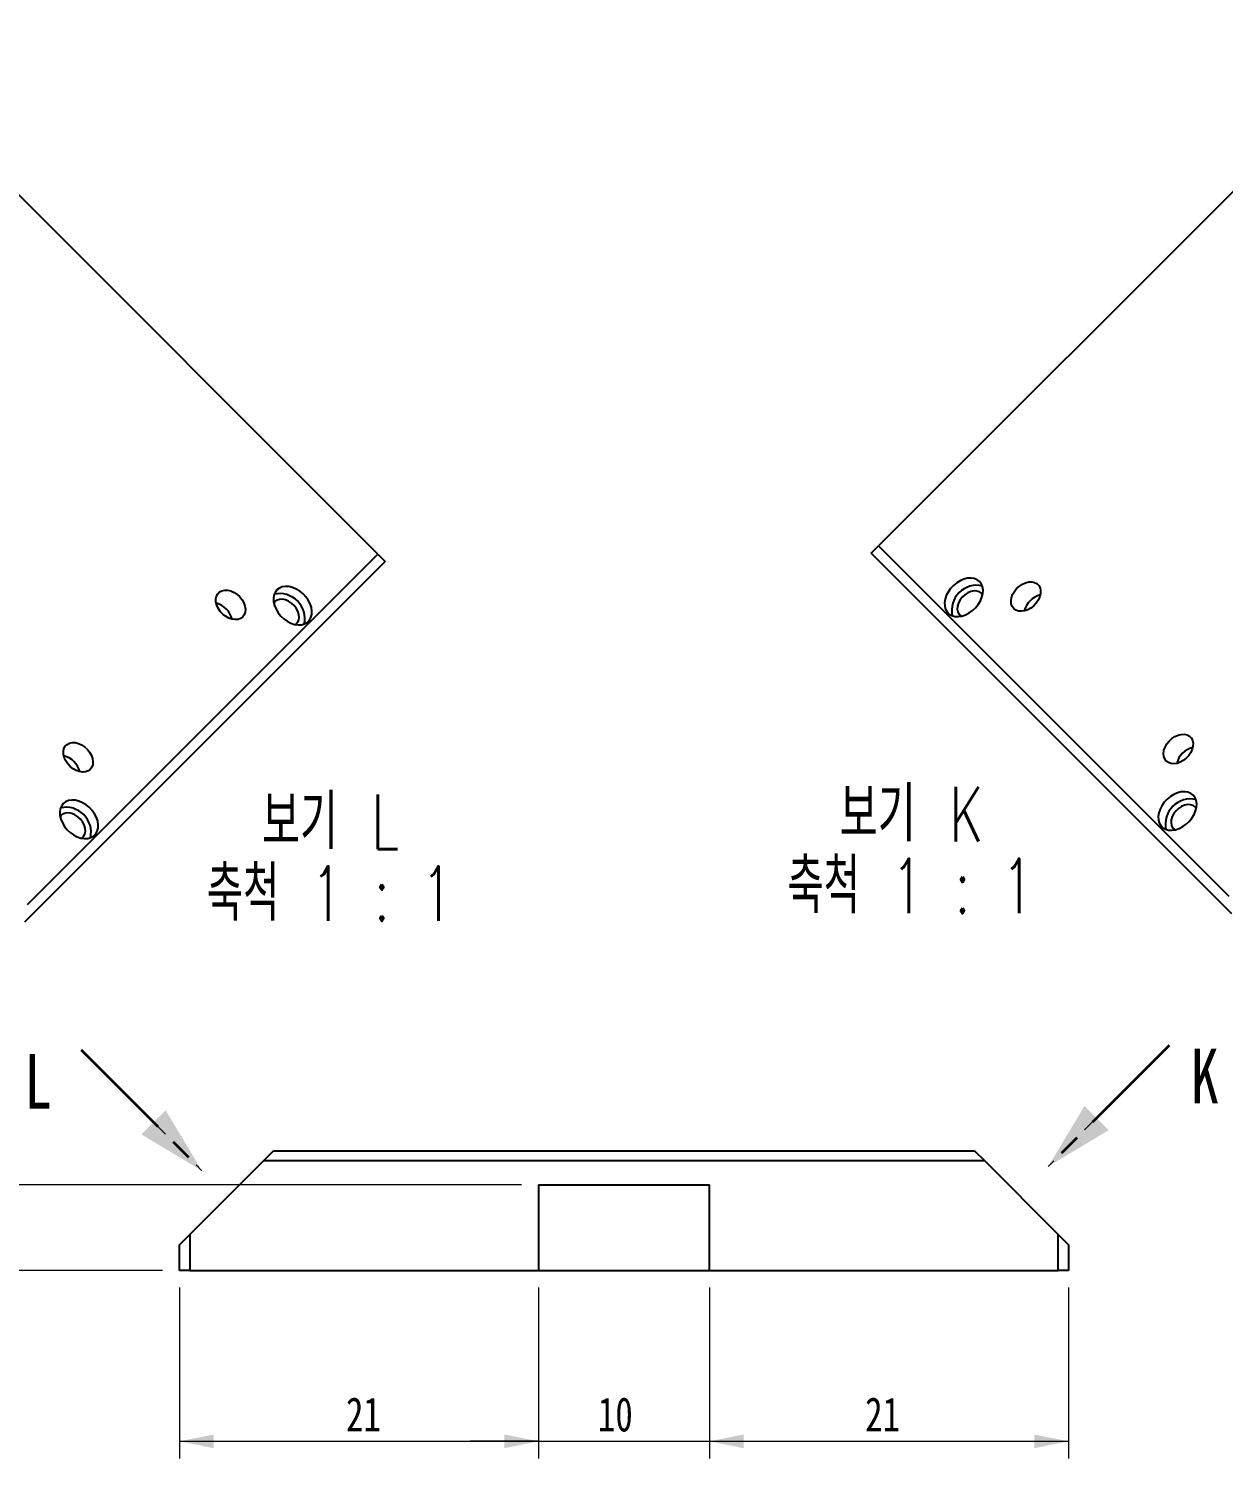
# Model space of a CAD drawing. Header units: millimetres. Extents: x 15 to 415, y 5 to 292.
# Drawn here: x 259.9 to 329.8, y 153.3 to 236.9 of the extents above; entities that cross this region are included whole.
import ezdxf

# ---------------------------------------------------------------- set-up
doc = ezdxf.new("R2010")
doc.units = ezdxf.units.MM
doc.linetypes.add('HIDDEN', pattern=[1.905, 1.27, -0.635])
doc.linetypes.add('PHANTOM', pattern=[12.7, 6.35, -1.27, 1.27, -1.27, 1.27, -1.27])
doc.styles.add('SLDTEXTSTYLE0', font='TXT', dxfattribs={"width": 0.75})
doc.styles.add('SLDTEXTSTYLE10', font='TXT', dxfattribs={"width": 0.6875, "bigfont": 'bigfont'})
doc.styles.add('SLDTEXTSTYLE9', font='TXT', dxfattribs={"width": 0.65625, "bigfont": 'bigfont'})
doc.dimstyles.new('SLDDIMSTYLE1', dxfattribs={"dimtxt": 2, "dimasz": 2, "dimexe": 0, "dimexo": 0.0625, "dimgap": 0.5, "dimtad": 1, "dimrnd": 1e-09, "dimzin": 12, "dimdsep": 46, "dimtxsty": 'SLDTEXTSTYLE0', "dimsah": 1, "dimcen": 0.09, "dimadec": 0, "dimazin": 3, "dimtfac": 1, "dimtmove": 0, "dimatfit": 0, "dimfxl": 1, "dimfrac": 2, "dimtolj": 1, "dimtzin": 12, "dimarcsym": 0})
doc.dimstyles.new('SLDDIMSTYLE2', dxfattribs={"dimtxt": 2, "dimasz": 2, "dimexe": 0, "dimexo": 0.0625, "dimgap": 0.5, "dimtad": 1, "dimrnd": 1e-09, "dimzin": 12, "dimdsep": 46, "dimtxsty": 'SLDTEXTSTYLE0', "dimsah": 1, "dimcen": 0.09, "dimadec": 0, "dimazin": 3, "dimtfac": 1, "dimtofl": 0, "dimtmove": 0, "dimatfit": 3, "dimfxl": 1, "dimfrac": 2, "dimtolj": 1, "dimtzin": 12, "dimarcsym": 0})

# ---------------------------------------------------------------- blocks, each defined once
blk = doc.blocks.new('_D_36')
at = {"color": 7, "linetype": 'Continuous', "lineweight": 18}
for p, q in [((289.752, 163.298), (289.752, 153.298)), ((299.752, 163.298), (299.752, 153.298)), ((289.752, 154.298), (285.752, 154.298)), ((289.752, 154.298), (299.752, 154.298)), ((299.752, 154.298), (303.752, 154.298))]:
    blk.add_line(p, q, dxfattribs=at)
for points in [[(289.752, 154.298), (287.752, 154.698), (287.752, 153.898)], [(299.752, 154.298), (301.752, 153.898), (301.752, 154.698)]]:
    blk.add_solid(points, dxfattribs=at)
at = {"color": 7, "linetype": 'Continuous', "lineweight": 18, "insert": (293.22, 156.877), "char_height": 2, "attachment_point": 1, "style": 'SLDTEXTSTYLE0'}
blk.add_mtext('10', dxfattribs=at)
blk = doc.blocks.new('_D_37')
at = {"color": 7, "linetype": 'Continuous', "lineweight": 18}
for p, q in [((258.752, 169.298), (258.752, 173.298)), ((288.752, 169.298), (257.752, 169.298)), ((258.752, 169.298), (258.752, 164.298)), ((267.752, 164.298), (257.752, 164.298)), ((258.752, 164.298), (258.752, 160.298))]:
    blk.add_line(p, q, dxfattribs=at)
for points in [[(258.752, 169.298), (259.152, 171.298), (258.352, 171.298)], [(258.752, 164.298), (258.352, 162.298), (259.152, 162.298)]]:
    blk.add_solid(points, dxfattribs=at)
at = {"color": 7, "linetype": 'Continuous', "lineweight": 18, "insert": (256.174, 165.992), "char_height": 2, "attachment_point": 1, "rotation": 90, "style": 'SLDTEXTSTYLE0'}
blk.add_mtext('5', dxfattribs=at)
blk = doc.blocks.new('_D_38')
at = {"color": 7, "linetype": 'Continuous', "lineweight": 18}
for p, q in [((268.752, 163.298), (268.752, 153.298)), ((289.752, 163.298), (289.752, 153.298)), ((268.752, 154.298), (289.752, 154.298))]:
    blk.add_line(p, q, dxfattribs=at)
for points in [[(268.752, 154.298), (270.752, 153.898), (270.752, 154.698)], [(289.752, 154.298), (287.752, 154.698), (287.752, 153.898)]]:
    blk.add_solid(points, dxfattribs=at)
at = {"color": 7, "linetype": 'Continuous', "lineweight": 18, "insert": (278.485, 156.877), "char_height": 2, "attachment_point": 1, "style": 'SLDTEXTSTYLE0'}
blk.add_mtext('21', dxfattribs=at)
blk = doc.blocks.new('_D_39')
at = {"color": 7, "linetype": 'Continuous', "lineweight": 18}
for p, q in [((299.752, 163.298), (299.752, 153.298)), ((320.752, 163.298), (320.752, 153.298)), ((299.752, 154.298), (320.752, 154.298))]:
    blk.add_line(p, q, dxfattribs=at)
for points in [[(299.752, 154.298), (301.752, 153.898), (301.752, 154.698)], [(320.752, 154.298), (318.752, 154.698), (318.752, 153.898)]]:
    blk.add_solid(points, dxfattribs=at)
at = {"color": 7, "linetype": 'Continuous', "lineweight": 18, "insert": (308.855, 156.877), "char_height": 2, "attachment_point": 1, "style": 'SLDTEXTSTYLE0'}
blk.add_mtext('21', dxfattribs=at)
blk = doc.blocks.new('SW_PROJECTIONARROW_0')
at = {"color": 0, "linetype": 'HIDDEN', "lineweight": 18}
blk.add_line((326.634, 177.45), (319.563, 170.379), dxfattribs=at)
blk.add_line((326.634, 177.45), (319.563, 170.379), dxfattribs=at)
at = {"color": 0, "linetype": 'PHANTOM', "lineweight": 35}
blk.add_line((326.634, 177.45), (319.563, 170.379), dxfattribs=at)
at = {"color": 0, "linetype": 'Continuous', "lineweight": 25}
blk.add_solid([(319.563, 170.379), (323.098, 172.5), (321.684, 173.915)], dxfattribs=at)
blk.add_solid([(319.563, 170.379), (323.098, 172.5), (321.684, 173.915)], dxfattribs=at)
at = {"color": 0, "linetype": 'Continuous', "lineweight": 25, "insert": (327.906, 177.268), "char_height": 3.2, "attachment_point": 1, "style": 'SLDTEXTSTYLE0'}
blk.add_mtext('K', dxfattribs=at)
blk.add_mtext('K', dxfattribs=at)
blk = doc.blocks.new('SW_PROJECTIONARROW_1')
at = {"color": 0, "linetype": 'HIDDEN', "lineweight": 18}
blk.add_line((262.988, 177.199), (270.059, 170.128), dxfattribs=at)
blk.add_line((262.988, 177.199), (270.059, 170.128), dxfattribs=at)
at = {"color": 0, "linetype": 'PHANTOM', "lineweight": 35}
blk.add_line((262.988, 177.199), (270.059, 170.128), dxfattribs=at)
at = {"color": 0, "linetype": 'Continuous', "lineweight": 25}
blk.add_solid([(270.059, 170.128), (267.937, 173.664), (266.523, 172.25)], dxfattribs=at)
blk.add_solid([(270.059, 170.128), (267.937, 173.664), (266.523, 172.25)], dxfattribs=at)
at = {"color": 0, "linetype": 'Continuous', "lineweight": 25, "insert": (259.657, 176.962), "char_height": 3.2, "attachment_point": 1, "style": 'SLDTEXTSTYLE0'}
blk.add_mtext('L', dxfattribs=at)
blk.add_mtext('L', dxfattribs=at)
blk = doc.blocks.new('SW_NOTE_4')
at = {"color": 0, "linetype": 'Continuous', "lineweight": 0, "char_height": 3.2, "attachment_point": 2}
for s, insert, style in [('보기 K', (5.25, 4.125), 'SLDTEXTSTYLE10'), ('축척 1 : 1', (5.172, -0.075), 'SLDTEXTSTYLE9')]:
    blk.add_mtext(s, dxfattribs=dict(at, insert=insert, style=style))
blk = doc.blocks.new('SW_NOTE_5')
at = {"color": 0, "linetype": 'Continuous', "lineweight": 0, "char_height": 3.2, "attachment_point": 2}
for s, insert, style in [('보기 L', (4.95, 4.125), 'SLDTEXTSTYLE10'), ('축척 1 : 1', (4.897, -0.075), 'SLDTEXTSTYLE9')]:
    blk.add_mtext(s, dxfattribs=dict(at, insert=insert, style=style))

msp = doc.modelspace()

# ---------------------------------------------------------------- linework, layer by layer
at = {"color": 7, "linetype": 'Continuous', "lineweight": 25}
for p, q in [((339.9, 236.946), (309.635, 206.682)), ((280.355, 206.195), (250.091, 236.459)), ((309.211, 206.257), (309.635, 206.682)), ((309.635, 206.682), (330.135, 186.182)), ((259.855, 185.695), (280.355, 206.195)), ((280.355, 206.195), (280.78, 205.771)), ((330.311, 185.157), (309.211, 206.257)), ((280.78, 205.771), (259.68, 184.671)), ((274.329, 203.421), (274.263, 203.338)), ((261.829, 190.921), (261.763, 190.838)), ((273.652, 170.698), (269.352, 166.398)), ((273.652, 170.698), (274.252, 171.298)), ((315.852, 170.698), (273.652, 170.698)), ((274.252, 171.298), (315.252, 171.298)), ((315.252, 171.298), (315.852, 170.698)), ((320.152, 166.398), (315.852, 170.698)), ((289.752, 169.298), (299.752, 169.298)), ((289.752, 169.298), (289.752, 164.298)), ((299.752, 164.298), (299.752, 169.298)), ((268.752, 165.798), (269.352, 166.398)), ((268.752, 164.298), (268.752, 165.798)), ((269.352, 166.398), (269.352, 164.298)), ((320.152, 164.298), (320.152, 166.398)), ((320.152, 166.398), (320.752, 165.798)), ((320.752, 165.798), (320.752, 164.298)), ((269.352, 164.298), (268.752, 164.298)), ((269.352, 164.298), (289.752, 164.298)), ((289.752, 164.298), (299.752, 164.298)), ((299.752, 164.298), (320.152, 164.298)), ((320.752, 164.298), (320.152, 164.298))]:
    msp.add_line(p, q, dxfattribs=at)
at = {"color": 7, "linetype": 'Continuous', "lineweight": 25, "flags": 128}
for points in [[(274.446, 204.104), (274.34, 203.965), (274.27, 203.797), (274.241, 203.607), (274.252, 203.402), (274.303, 203.189), (274.392, 202.976), (274.517, 202.77), (274.672, 202.579), (274.853, 202.411), (275.052, 202.27), (275.262, 202.162), (275.476, 202.092), (275.686, 202.061), (275.885, 202.07), (276.064, 202.12), (276.219, 202.208), (276.342, 202.332), (276.431, 202.486), (276.48, 202.666), (276.49, 202.864), (276.459, 203.074), (276.388, 203.288), (276.28, 203.499), (276.14, 203.698), (275.971, 203.878), (275.78, 204.033), (275.575, 204.158), (275.362, 204.248), (275.149, 204.299), (274.944, 204.31), (274.754, 204.28), (274.586, 204.211), (274.446, 204.104)], [(315.545, 204.591), (315.405, 204.697), (315.237, 204.767), (315.047, 204.796), (314.842, 204.785), (314.629, 204.734), (314.416, 204.645), (314.21, 204.52), (314.02, 204.365), (313.851, 204.184), (313.71, 203.985), (313.603, 203.775), (313.532, 203.561), (313.501, 203.351), (313.51, 203.152), (313.56, 202.973), (313.648, 202.818), (313.772, 202.695), (313.926, 202.606), (314.106, 202.557), (314.305, 202.547), (314.515, 202.578), (314.729, 202.649), (314.939, 202.757), (315.138, 202.897), (315.318, 203.066), (315.474, 203.257), (315.598, 203.462), (315.688, 203.675), (315.739, 203.888), (315.75, 204.093), (315.72, 204.283), (315.651, 204.451), (315.545, 204.591)], [(317.547, 203.013), (317.456, 203.137), (317.402, 203.288), (317.388, 203.46), (317.415, 203.643), (317.481, 203.831), (317.583, 204.013), (317.716, 204.181), (317.875, 204.328), (318.051, 204.446), (318.237, 204.531), (318.423, 204.577), (318.602, 204.584), (318.764, 204.55), (318.903, 204.477), (319.011, 204.369), (319.084, 204.231), (319.117, 204.068), (319.111, 203.89), (319.064, 203.703), (318.98, 203.517), (318.862, 203.341), (318.715, 203.183), (318.546, 203.049), (318.364, 202.947), (318.177, 202.881), (317.993, 202.855), (317.822, 202.868), (317.671, 202.922), (317.547, 203.013)], [(272.444, 202.526), (272.32, 202.435), (272.169, 202.382), (271.997, 202.368), (271.814, 202.395), (271.626, 202.461), (271.444, 202.563), (271.276, 202.696), (271.129, 202.854), (271.011, 203.031), (270.926, 203.216), (270.88, 203.403), (270.873, 203.582), (270.907, 203.744), (270.98, 203.882), (271.088, 203.991), (271.227, 204.063), (271.389, 204.097), (271.567, 204.091), (271.754, 204.044), (271.94, 203.96), (272.116, 203.841), (272.274, 203.694), (272.408, 203.526), (272.51, 203.344), (272.576, 203.157), (272.602, 202.973), (272.589, 202.802), (272.535, 202.65), (272.444, 202.526)], [(275.518, 202.083), (275.545, 202.101), (275.65, 202.205), (275.717, 202.341), (275.744, 202.501), (275.729, 202.676), (275.673, 202.857), (275.579, 203.034), (275.452, 203.197), (275.298, 203.339), (275.127, 203.45), (274.946, 203.526), (274.767, 203.562), (274.599, 203.556), (274.45, 203.508), (274.329, 203.421), (274.329, 203.421)], [(315.728, 203.824), (315.662, 203.908), (315.541, 203.995), (315.392, 204.042), (315.224, 204.048), (315.044, 204.013), (314.864, 203.937), (314.693, 203.825), (314.539, 203.684), (314.412, 203.52), (314.317, 203.343), (314.261, 203.162), (314.246, 202.987), (314.273, 202.827), (314.341, 202.692), (314.445, 202.587), (314.473, 202.569)], [(263.524, 193.606), (263.4, 193.515), (263.249, 193.462), (263.077, 193.448), (262.894, 193.475), (262.706, 193.541), (262.524, 193.643), (262.356, 193.776), (262.209, 193.934), (262.091, 194.111), (262.006, 194.296), (261.96, 194.483), (261.953, 194.662), (261.987, 194.824), (262.06, 194.962), (262.168, 195.071), (262.307, 195.143), (262.469, 195.177), (262.647, 195.171), (262.834, 195.124), (263.02, 195.04), (263.196, 194.921), (263.354, 194.774), (263.488, 194.606), (263.59, 194.424), (263.656, 194.237), (263.682, 194.053), (263.669, 193.882), (263.615, 193.73), (263.524, 193.606)], [(326.467, 194.093), (326.376, 194.217), (326.322, 194.368), (326.308, 194.54), (326.335, 194.723), (326.401, 194.911), (326.503, 195.093), (326.636, 195.261), (326.795, 195.408), (326.971, 195.526), (327.157, 195.611), (327.343, 195.657), (327.522, 195.664), (327.684, 195.63), (327.823, 195.557), (327.931, 195.449), (328.004, 195.311), (328.037, 195.148), (328.031, 194.97), (327.984, 194.783), (327.9, 194.597), (327.782, 194.421), (327.635, 194.263), (327.466, 194.129), (327.284, 194.027), (327.097, 193.961), (326.913, 193.935), (326.742, 193.948), (326.591, 194.002), (326.467, 194.093)], [(261.946, 191.604), (261.84, 191.465), (261.77, 191.297), (261.741, 191.107), (261.752, 190.902), (261.803, 190.689), (261.892, 190.476), (262.017, 190.27), (262.172, 190.079), (262.353, 189.911), (262.552, 189.77), (262.762, 189.662), (262.976, 189.592), (263.186, 189.561), (263.385, 189.57), (263.564, 189.62), (263.719, 189.708), (263.842, 189.832), (263.931, 189.986), (263.98, 190.166), (263.99, 190.364), (263.959, 190.574), (263.888, 190.788), (263.78, 190.999), (263.64, 191.198), (263.471, 191.378), (263.28, 191.533), (263.075, 191.658), (262.862, 191.748), (262.649, 191.799), (262.444, 191.81), (262.254, 191.78), (262.086, 191.711), (261.946, 191.604)], [(328.045, 192.091), (327.905, 192.197), (327.737, 192.267), (327.547, 192.296), (327.342, 192.285), (327.129, 192.234), (326.916, 192.145), (326.71, 192.02), (326.52, 191.865), (326.351, 191.684), (326.21, 191.485), (326.103, 191.275), (326.032, 191.061), (326.001, 190.851), (326.01, 190.652), (326.06, 190.473), (326.148, 190.318), (326.272, 190.195), (326.426, 190.106), (326.606, 190.057), (326.805, 190.047), (327.015, 190.078), (327.229, 190.149), (327.439, 190.257), (327.638, 190.397), (327.818, 190.566), (327.974, 190.757), (328.098, 190.962), (328.188, 191.175), (328.239, 191.388), (328.25, 191.593), (328.22, 191.783), (328.151, 191.951), (328.045, 192.091)], [(263.018, 189.583), (263.045, 189.601), (263.15, 189.705), (263.217, 189.841), (263.244, 190.001), (263.229, 190.176), (263.173, 190.357), (263.079, 190.534), (262.952, 190.697), (262.798, 190.839), (262.627, 190.95), (262.446, 191.026), (262.267, 191.062), (262.099, 191.056), (261.95, 191.008), (261.829, 190.921), (261.829, 190.921)], [(328.228, 191.324), (328.162, 191.408), (328.041, 191.495), (327.892, 191.542), (327.724, 191.548), (327.544, 191.513), (327.364, 191.437), (327.193, 191.325), (327.039, 191.184), (326.912, 191.02), (326.817, 190.843), (326.761, 190.662), (326.746, 190.487), (326.773, 190.327), (326.841, 190.192), (326.945, 190.087), (326.973, 190.069)]]:
    msp.add_lwpolyline(points, dxfattribs=at)
at = {"color": 7, "linetype": 'Continuous', "lineweight": 25}
for centre, radius, start, end in [((315.39, 202.907), 1.472, 77.85459, 192.14541), ((270.565, 202.062), 1.307, 14.5863, 75.4137), ((274.601, 202.42), 1.472, 347.8544, 102.1456), ((319.426, 202.548), 1.307, 104.58632, 165.41368), ((261.645, 193.142), 1.307, 14.58615, 75.41385), ((328.346, 193.628), 1.307, 104.58634, 165.41366), ((327.89, 190.407), 1.472, 77.85437, 192.14563), ((262.101, 189.92), 1.472, 347.85438, 102.14562)]:
    msp.add_arc(centre, radius, start, end, dxfattribs=at)

# ---------------------------------------------------------------- block references
at = {"color": 7, "linetype": 'Continuous', "lineweight": 0}
for name, p in [('SW_NOTE_5', (272.624, 188.019)), ('SW_NOTE_4', (306.312, 188.464))]:
    msp.add_blockref(name, p, dxfattribs=at)
at = {"color": 7, "linetype": 'Continuous', "lineweight": 25}
for name in ['SW_PROJECTIONARROW_0', 'SW_PROJECTIONARROW_1']:
    msp.add_blockref(name, (0, 0), dxfattribs=at)

# ---------------------------------------------------------------- dimensions: what is measured, and where the dimension line sits
at = {"color": 7, "linetype": 'Continuous', "lineweight": 18}
dim = msp.add_linear_dim(base=(258.752, 164.298), p1=(289.752, 169.298), p2=(268.752, 164.298), angle=90, dimstyle='SLDDIMSTYLE1', dxfattribs=at)
dim.commit()
dim.dimension.update_dxf_attribs({"geometry": '_D_37', "text_midpoint": (258.752, 166.731), "dimtype": 160})
for base, p1, p2, dimstyle, picture, middle in [((289.752, 154.298), (268.752, 164.298), (289.752, 164.298), 'SLDDIMSTYLE2', '_D_38', (279.963, 154.298)), ((299.752, 154.298), (289.752, 164.298), (299.752, 164.298), 'SLDDIMSTYLE1', '_D_36', (294.698, 154.298)), ((320.752, 154.298), (299.752, 164.298), (320.752, 164.298), 'SLDDIMSTYLE2', '_D_39', (310.333, 154.298))]:
    dim = msp.add_linear_dim(base=base, p1=p1, p2=p2, dimstyle=dimstyle, dxfattribs=at)
    dim.commit()
    dim.dimension.update_dxf_attribs({"geometry": picture, "text_midpoint": middle, "dimtype": 160})

doc.saveas('drawing.dxf')
